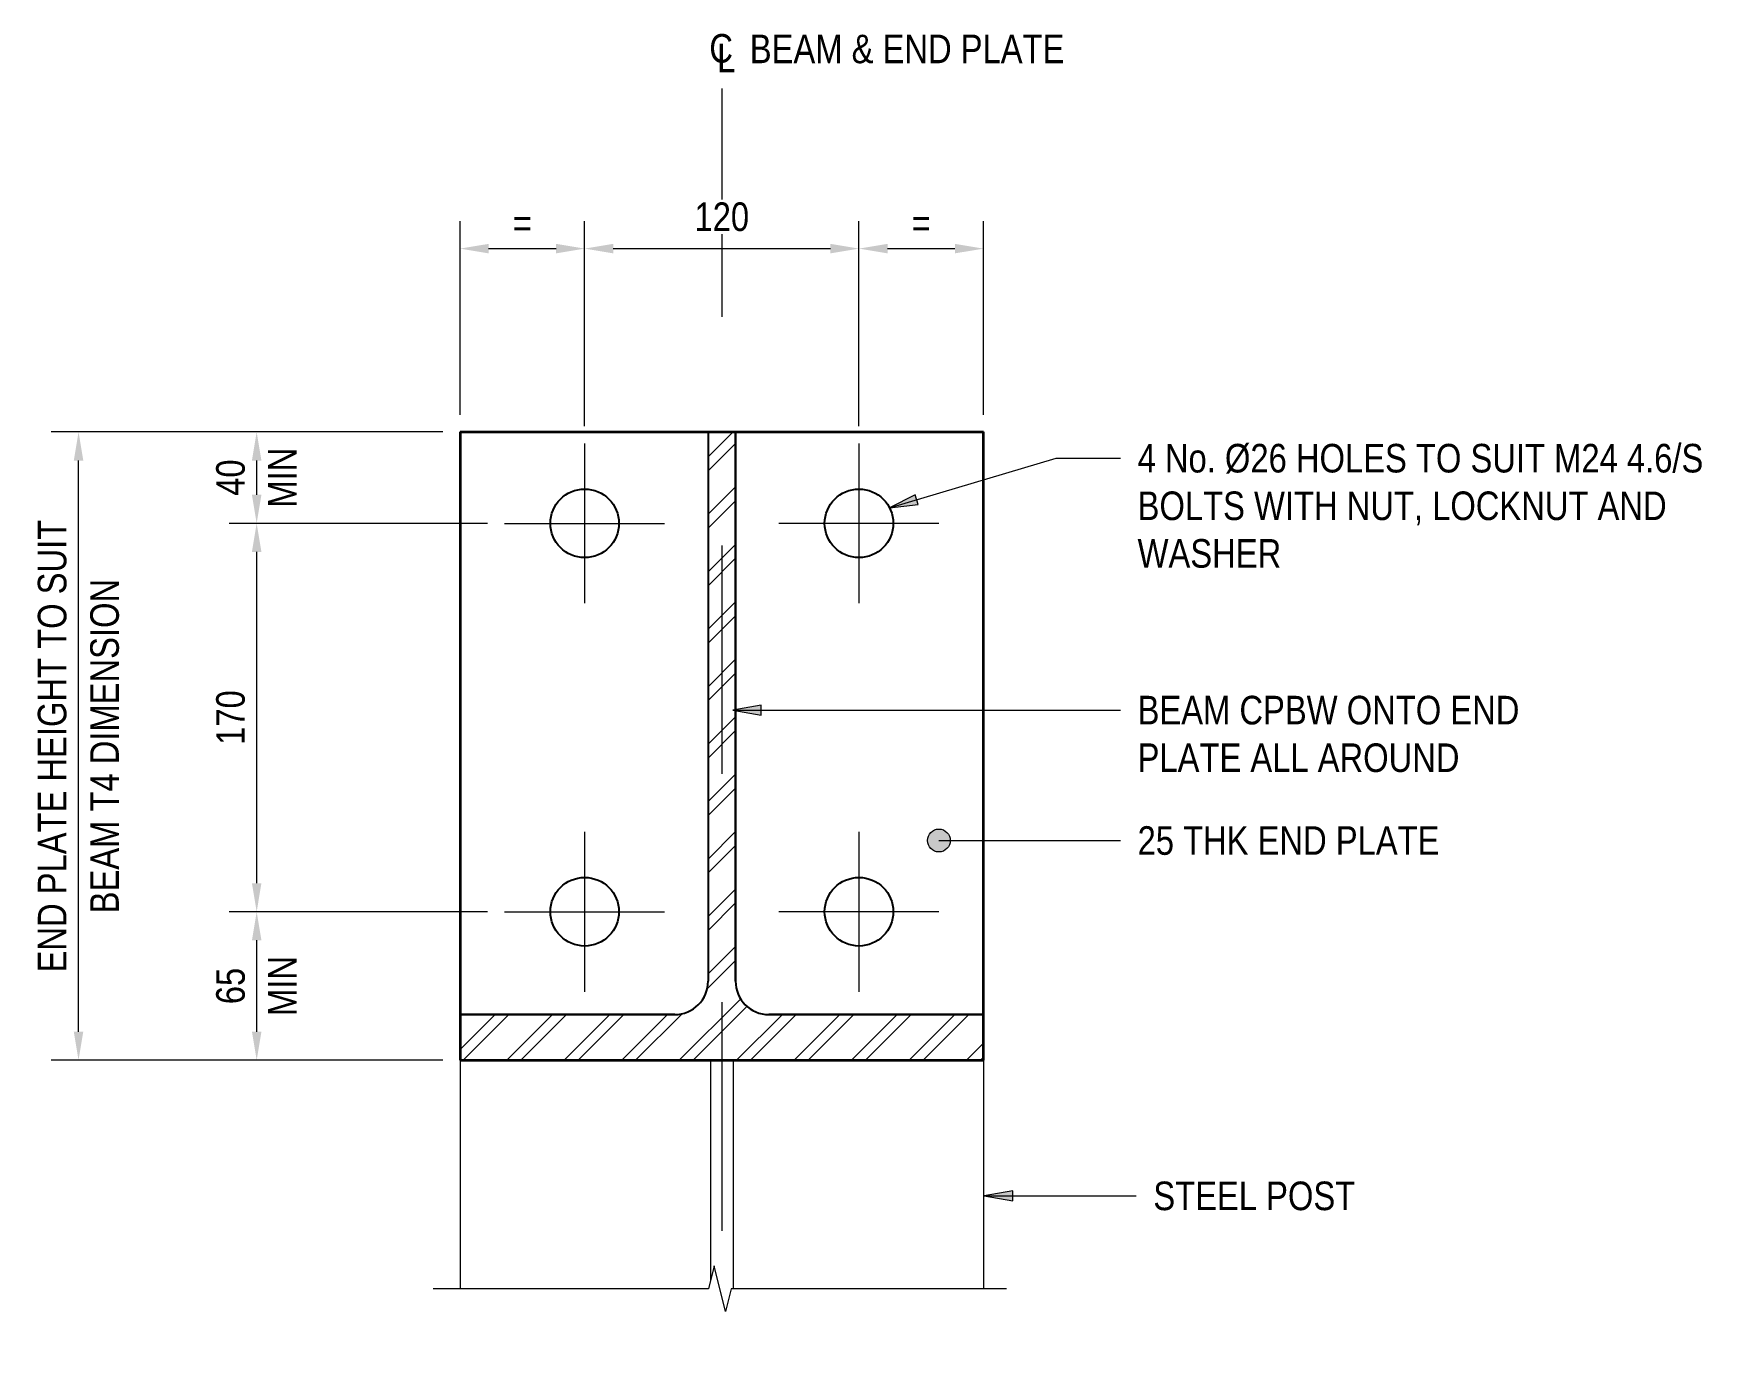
# Model space of a CAD drawing. Header units: metres. Extents: x 10.38 to 19.36, y -0.51 to 4.86.
# Drawn here: x 11.435 to 12.169, y 2.998 to 3.577 of the extents above; entities that cross this region are included whole.
import ezdxf

# ---------------------------------------------------------------- set-up
doc = ezdxf.new("R2010")
doc.units = ezdxf.units.M
doc.linetypes.add('JacobsCenter', pattern=[0.015, 0.009, -0.0015, 0.003, -0.0015])
doc.linetypes.add('JacobsDash', pattern=[0.0045, 0.003, -0.0015])
doc.layers.get('Defpoints').update_dxf_attribs({"color": 41})
for name, color, linetype, lineweight in [('A-ANNO-DIMS', 7, 'Continuous', 9), ('A-ANNO-NOTE', 7, 'Continuous', 9), ('A-DETL', 7, 'Continuous', 13), ('A-DETL-GENF', 7, 'Continuous', 9), ('G-ANNO-TEXT', 7, 'Continuous', 9)]:
    doc.layers.add(name, color=color, linetype=linetype, lineweight=lineweight)
doc.styles.add('Arial Narrow', font='ARIALN.TTF', dxfattribs={"height": 0.0125})
doc.styles.add('Arial Narrow_2', font='ARIALN.TTF', dxfattribs={"height": 0.0025})
doc.dimstyles.new('Dimension_Standard_O__mm_', dxfattribs={"dimscale": 0.3048, "dimtxt": 0.012793, "dimasz": 0.04101, "dimexe": 0.03937, "dimexo": 0.024606, "dimgap": 0.024606, "dimtad": 1, "dimdec": 0, "dimlfac": 1000, "dimzin": 0, "dimdsep": 46, "dimtxsty": 'Arial Narrow', "dimsah": 1, "dimcen": 0.09, "dimaunit": 1, "dimadec": 4, "dimazin": 0, "dimtfac": 1, "dimtdec": 4, "dimtix": 1, "dimtmove": 0, "dimatfit": 3, "dimfxl": 1, "dimtvp": 1, "dimtfill": 1, "dimtolj": 1, "dimtzin": 0, "dimlwd": 18, "dimlwe": 18, "dimarcsym": 2})
doc.dimstyles.new('Dimension_Standard_T__mm_', dxfattribs={"dimscale": 0.3048, "dimtxt": 0.012793, "dimasz": 0.04101, "dimexe": 0.03937, "dimexo": 0.024606, "dimgap": 0.016404, "dimtad": 1, "dimdec": 0, "dimlfac": 1000, "dimzin": 0, "dimdsep": 46, "dimtxsty": 'Arial Narrow', "dimsah": 1, "dimcen": 0.09, "dimaunit": 1, "dimadec": 4, "dimazin": 0, "dimtfac": 1, "dimtdec": 4, "dimtix": 1, "dimtmove": 0, "dimatfit": 3, "dimfxl": 1, "dimtvp": 1, "dimtolj": 1, "dimtzin": 0, "dimlwd": 18, "dimlwe": 18, "dimarcsym": 2})

# ---------------------------------------------------------------- blocks, each defined once
blk = doc.blocks.new('CS_DET_BreakLine_ViewScale - Std Break-6066684-DRG-2873234 - DETAIL B')
at = {"layer": 'A-DETL-GENF'}
for p, q in [((0.11287, 0.01), (0.11037, 0)), ((0.11787, -0.01), (0.11287, 0.01)), ((0.11037, 0), (-0.01, 0)), ((0.12037, 0), (0.11787, -0.01)), ((0.24075, 0), (0.12037, 0))]:
    blk.add_line(p, q, dxfattribs=at)
blk = doc.blocks.new('CS_Annot_Centreline Symbol4 - CS_Annot_Centreline Symbol-6057300-DRG-2873234 - DETAIL B')
at = {"layer": 'A-ANNO-NOTE', "char_height": 0.0025, "attachment_point": 1, "style": 'Arial Narrow_2'}
for s, insert, width in [('C  ', (-0.00109, 0.00476), 0.0044093), ('L', (-0.00041, 0.00392), 0.0019241)]:
    blk.add_mtext(s, dxfattribs=dict(at, insert=insert, width=width))
blk = doc.blocks.new('DIMBLOCK9-DRG-2873234 - DETAIL B')
at = {"layer": 'A-ANNO-DIMS', "color": 0, "lineweight": 18, "transparency": 16777216}
for p, q in [((11.67596, 3.40491), (11.67596, 3.49465)), ((11.79596, 3.40491), (11.79596, 3.49465)), ((11.68846, 3.48265), (11.78346, 3.48265))]:
    blk.add_line(p, q, dxfattribs=at)
at = {"layer": 'A-ANNO-DIMS', "color": 0, "transparency": 16777216}
for points in [[(11.68846, 3.48473), (11.68846, 3.48057), (11.67596, 3.48265)], [(11.78346, 3.48473), (11.78346, 3.48057), (11.79596, 3.48265)]]:
    blk.add_solid(points, dxfattribs=at)
at = {"layer": 'Defpoints', "color": 0, "transparency": 16777216}
for p in [(11.79596, 3.48265), (11.67596, 3.39741), (11.79596, 3.39741)]:
    blk.add_point(p, dxfattribs=at)
at = {"layer": 'A-ANNO-DIMS', "color": 0, "lineweight": 18, "transparency": 16777216, "insert": (11.73596, 3.49653), "char_height": 0.0125, "width": 0.0285099, "attachment_point": 5, "style": 'Arial Narrow', "bg_fill": 3, "box_fill_scale": 1.1, "bg_fill_color": 256, "bg_fill_true_color": 13158600, "bg_fill_transparency": 0}
blk.add_mtext('\\A1;120', dxfattribs=at)
blk = doc.blocks.new('DIMBLOCK10-DRG-2873234 - DETAIL B')
at = {"layer": 'A-ANNO-DIMS', "color": 0, "lineweight": 18, "transparency": 16777216}
for p, q in [((11.62146, 3.40991), (11.62146, 3.49465)), ((11.67596, 3.40491), (11.67596, 3.49465)), ((11.63396, 3.48265), (11.66346, 3.48265))]:
    blk.add_line(p, q, dxfattribs=at)
at = {"layer": 'A-ANNO-DIMS', "color": 0, "transparency": 16777216}
for points in [[(11.63396, 3.48473), (11.63396, 3.48057), (11.62146, 3.48265)], [(11.66346, 3.48473), (11.66346, 3.48057), (11.67596, 3.48265)]]:
    blk.add_solid(points, dxfattribs=at)
at = {"layer": 'Defpoints', "color": 0, "transparency": 16777216}
for p in [(11.67596, 3.48265), (11.62146, 3.40241), (11.67596, 3.39741)]:
    blk.add_point(p, dxfattribs=at)
at = {"layer": 'A-ANNO-DIMS', "color": 0, "lineweight": 18, "transparency": 16777216, "insert": (11.64871, 3.4939), "char_height": 0.0125, "width": 0.0099906, "attachment_point": 5, "style": 'Arial Narrow'}
blk.add_mtext('\\A1;=', dxfattribs=at)
blk = doc.blocks.new('DIMBLOCK11-DRG-2873234 - DETAIL B')
at = {"layer": 'A-ANNO-DIMS', "color": 0, "lineweight": 18, "transparency": 16777216}
for p, q in [((11.79596, 3.40491), (11.79596, 3.49465)), ((11.85046, 3.40991), (11.85046, 3.49465)), ((11.80846, 3.48265), (11.83796, 3.48265))]:
    blk.add_line(p, q, dxfattribs=at)
at = {"layer": 'A-ANNO-DIMS', "color": 0, "transparency": 16777216}
for points in [[(11.80846, 3.48473), (11.80846, 3.48057), (11.79596, 3.48265)], [(11.83796, 3.48473), (11.83796, 3.48057), (11.85046, 3.48265)]]:
    blk.add_solid(points, dxfattribs=at)
at = {"layer": 'Defpoints', "color": 0, "transparency": 16777216}
for p in [(11.85046, 3.48265), (11.85046, 3.40241), (11.79596, 3.39741)]:
    blk.add_point(p, dxfattribs=at)
at = {"layer": 'A-ANNO-DIMS', "color": 0, "lineweight": 18, "transparency": 16777216, "insert": (11.82321, 3.4939), "char_height": 0.0125, "width": 0.0099906, "attachment_point": 5, "style": 'Arial Narrow'}
blk.add_mtext('\\A1;=', dxfattribs=at)
blk = doc.blocks.new('DIMBLOCK12-DRG-2873234 - DETAIL B')
at = {"layer": 'A-ANNO-DIMS', "color": 0, "lineweight": 18, "transparency": 16777216}
for p, q in [((11.63346, 3.36241), (11.52047, 3.36241)), ((11.53247, 3.20491), (11.53247, 3.34991)), ((11.63346, 3.19241), (11.52047, 3.19241))]:
    blk.add_line(p, q, dxfattribs=at)
at = {"layer": 'A-ANNO-DIMS', "color": 0, "transparency": 16777216}
for points in [[(11.53039, 3.34991), (11.53455, 3.34991), (11.53247, 3.36241)], [(11.53039, 3.20491), (11.53455, 3.20491), (11.53247, 3.19241)]]:
    blk.add_solid(points, dxfattribs=at)
at = {"layer": 'Defpoints', "color": 0, "transparency": 16777216}
for p in [(11.53247, 3.36241), (11.64096, 3.36241), (11.64096, 3.19241)]:
    blk.add_point(p, dxfattribs=at)
at = {"layer": 'A-ANNO-DIMS', "color": 0, "lineweight": 18, "transparency": 16777216, "insert": (11.52109, 3.27741), "char_height": 0.0125, "width": 0.0285099, "attachment_point": 5, "rotation": 90, "style": 'Arial Narrow'}
blk.add_mtext('\\A1;170', dxfattribs=at)
blk = doc.blocks.new('DIMBLOCK13-DRG-2873234 - DETAIL B')
at = {"layer": 'A-ANNO-DIMS', "color": 0, "lineweight": 18, "transparency": 16777216}
for p, q in [((11.61396, 3.40241), (11.52047, 3.40241)), ((11.53247, 3.37491), (11.53247, 3.38991)), ((11.63346, 3.36241), (11.52047, 3.36241))]:
    blk.add_line(p, q, dxfattribs=at)
at = {"layer": 'A-ANNO-DIMS', "color": 0, "transparency": 16777216}
for points in [[(11.53039, 3.38991), (11.53455, 3.38991), (11.53247, 3.40241)], [(11.53039, 3.37491), (11.53455, 3.37491), (11.53247, 3.36241)]]:
    blk.add_solid(points, dxfattribs=at)
at = {"layer": 'Defpoints', "color": 0, "transparency": 16777216}
for p in [(11.53247, 3.40241), (11.62146, 3.40241), (11.64096, 3.36241)]:
    blk.add_point(p, dxfattribs=at)
at = {"layer": 'A-ANNO-DIMS', "color": 0, "lineweight": 18, "transparency": 16777216, "char_height": 0.0125, "width": 0.0316776, "attachment_point": 5, "rotation": 90, "style": 'Arial Narrow'}
for s, insert in [('\\A1;MIN', (11.54372, 3.38241)), ('\\A1;40', (11.52109, 3.38241))]:
    blk.add_mtext(s, dxfattribs=dict(at, insert=insert))
blk = doc.blocks.new('DIMBLOCK14-DRG-2873234 - DETAIL B')
at = {"layer": 'A-ANNO-DIMS', "color": 0, "lineweight": 18, "transparency": 16777216}
for p, q in [((11.63346, 3.19241), (11.52047, 3.19241)), ((11.53247, 3.13991), (11.53247, 3.17991)), ((11.61396, 3.12741), (11.52047, 3.12741))]:
    blk.add_line(p, q, dxfattribs=at)
at = {"layer": 'A-ANNO-DIMS', "color": 0, "transparency": 16777216}
for points in [[(11.53039, 3.17991), (11.53455, 3.17991), (11.53247, 3.19241)], [(11.53039, 3.13991), (11.53455, 3.13991), (11.53247, 3.12741)]]:
    blk.add_solid(points, dxfattribs=at)
at = {"layer": 'Defpoints', "color": 0, "transparency": 16777216}
for p in [(11.53247, 3.19241), (11.64096, 3.19241), (11.62146, 3.12741)]:
    blk.add_point(p, dxfattribs=at)
at = {"layer": 'A-ANNO-DIMS', "color": 0, "lineweight": 18, "transparency": 16777216, "char_height": 0.0125, "width": 0.0316776, "attachment_point": 5, "rotation": 90, "style": 'Arial Narrow'}
for s, insert in [('\\A1;65', (11.52109, 3.15991)), ('\\A1;MIN', (11.54372, 3.15991))]:
    blk.add_mtext(s, dxfattribs=dict(at, insert=insert))
blk = doc.blocks.new('DIMBLOCK15-DRG-2873234 - DETAIL B')
at = {"layer": 'A-ANNO-DIMS', "color": 0, "lineweight": 18, "transparency": 16777216}
for p, q in [((11.61396, 3.40241), (11.44253, 3.40241)), ((11.45453, 3.13991), (11.45453, 3.38991)), ((11.61396, 3.12741), (11.44253, 3.12741))]:
    blk.add_line(p, q, dxfattribs=at)
at = {"layer": 'A-ANNO-DIMS', "color": 0, "transparency": 16777216}
for points in [[(11.45245, 3.38991), (11.45661, 3.38991), (11.45453, 3.40241)], [(11.45245, 3.13991), (11.45661, 3.13991), (11.45453, 3.12741)]]:
    blk.add_solid(points, dxfattribs=at)
at = {"layer": 'Defpoints', "color": 0, "transparency": 16777216}
for p in [(11.45453, 3.40241), (11.62146, 3.40241), (11.62146, 3.12741)]:
    blk.add_point(p, dxfattribs=at)
at = {"layer": 'A-ANNO-DIMS', "color": 0, "lineweight": 18, "transparency": 16777216, "char_height": 0.0125, "width": 0.2383132, "attachment_point": 5, "rotation": 90, "style": 'Arial Narrow'}
for s, insert in [('\\A1;END PLATE HEIGHT TO SUIT', (11.44306, 3.26491)), ('\\A1;BEAM T4 DIMENSION', (11.466, 3.26491))]:
    blk.add_mtext(s, dxfattribs=dict(at, insert=insert))

msp = doc.modelspace()

# ---------------------------------------------------------------- hatches: boundary and pattern name
at = {"layer": 'A-DETL-GENF'}
h = msp.add_hatch(dxfattribs=at)
h.set_pattern_fill('FP_1', color=256, style=0, pattern_type=2)
h.set_pattern_definition([(45, (1.096786, 0), (-0.012572359, 0.012572359), []), (45, (1.096786, 0.01905), (-0.012572359, 0.012572359), [])])
h.paths.add_polyline_path([(11.6214608, 3.1274083), (11.8504608, 3.1274083), (11.8504608, 3.1474083), (11.7565608, 3.1474083), (11.7527821, 3.1479058), (11.7492608, 3.1493643), (11.7462371, 3.1516846), (11.7439169, 3.1547083), (11.7424583, 3.1582296), (11.7419608, 3.1620083), (11.7419608, 3.4024083), (11.7299608, 3.4024083), (11.7299608, 3.1620083), (11.7294633, 3.1582296), (11.7280048, 3.1547083), (11.7256846, 3.1516846), (11.7226608, 3.1493643), (11.7191396, 3.1479058), (11.7153608, 3.1474083), (11.6214608, 3.1474083)])
at = {"layer": 'G-ANNO-TEXT'}
for points in [[(11.8092681, 3.3692473), (11.8218782, 3.3706945), (11.8206227, 3.3749201)], [(11.7407295, 3.2806676), (11.7532295, 3.2784635), (11.7532295, 3.2828717)], [(11.8507803, 3.0680571), (11.8632803, 3.065853), (11.8632803, 3.0702612)]]:
    msp.add_hatch(color=256, dxfattribs=at).paths.add_polyline_path(points)
h = msp.add_hatch(color=256, dxfattribs=at)
edge = h.paths.add_edge_path()
edge.add_arc((11.8309396, 3.2235884), 0.005, 0, 360)

# ---------------------------------------------------------------- linework, layer by layer
at = {"layer": 'A-DETL', "linetype": 'JacobsCenter'}
for p, q in [((11.7359608, 3.5527763), (11.7359608, 2.9977763)), ((11.6759608, 3.3974083), (11.6759608, 3.3274083)), ((11.7959608, 3.3974083), (11.7959608, 3.3274083)), ((11.6759608, 3.2274083), (11.6759608, 3.1574083)), ((11.7959608, 3.2274083), (11.7959608, 3.1574083))]:
    msp.add_line(p, q, dxfattribs=at)
at = {"layer": 'A-DETL', "lineweight": 35}
for p, q in [((11.6214608, 3.4024083), (11.6214608, 3.1274083)), ((11.6214608, 3.4024083), (11.8504608, 3.4024083)), ((11.8504608, 3.1274083), (11.8504608, 3.4024083)), ((11.6214608, 3.1274083), (11.8504608, 3.1274083))]:
    msp.add_line(p, q, dxfattribs=at)
at = {"layer": 'A-DETL', "lineweight": 25}
for p, q in [((11.7419608, 3.4024083), (11.7299608, 3.4024083)), ((11.7299608, 3.4024083), (11.7299608, 3.1620083)), ((11.7299608, 3.4024083), (11.7299608, 3.1620083)), ((11.7419608, 3.1620083), (11.7419608, 3.4024083)), ((11.7419608, 3.4024083), (11.7419608, 3.1620083)), ((11.7153608, 3.1474083), (11.6214608, 3.1474083)), ((11.6214608, 3.1474083), (11.6214608, 3.1274083)), ((11.6214608, 3.1474083), (11.7153608, 3.1474083)), ((11.6214608, 3.1274083), (11.6214608, 3.1474083)), ((11.8504608, 3.1474083), (11.7565608, 3.1474083)), ((11.7565608, 3.1474083), (11.8504608, 3.1474083)), ((11.8504608, 3.1274083), (11.8504608, 3.1474083)), ((11.8504608, 3.1474083), (11.8504608, 3.1274083)), ((11.6214608, 3.1274083), (11.8504608, 3.1274083)), ((11.8504608, 3.1274083), (11.6214608, 3.1274083))]:
    msp.add_line(p, q, dxfattribs=at)
at = {"layer": 'A-DETL', "linetype": 'JacobsCenter', "lineweight": 9}
for p, q in [((11.6409608, 3.3624083), (11.7109608, 3.3624083)), ((11.8309608, 3.3624083), (11.7609608, 3.3624083)), ((11.6409608, 3.1924083), (11.7109608, 3.1924083)), ((11.8309608, 3.1924083), (11.7609608, 3.1924083))]:
    msp.add_line(p, q, dxfattribs=at)
at = {"layer": 'A-DETL', "lineweight": 18}
for p, q in [((11.6214608, 3.1274083), (11.6214608, 3.0274083)), ((11.8504608, 3.1274083), (11.8504608, 3.0274083))]:
    msp.add_line(p, q, dxfattribs=at)
at = {"layer": 'A-DETL', "linetype": 'JacobsDash', "lineweight": 18}
for p, q in [((11.7309608, 3.1274083), (11.7309608, 3.0312355)), ((11.7409608, 3.1274083), (11.7409608, 3.0274083))]:
    msp.add_line(p, q, dxfattribs=at)
at = {"layer": 'A-DETL', "lineweight": 25}
for centre in [(11.6759608, 3.3624083), (11.7959608, 3.3624083), (11.6759608, 3.1924083), (11.7959608, 3.1924083)]:
    msp.add_circle(centre, 0.015, dxfattribs=at)
for centre, start, end in [((11.7153608, 3.1620083), 270, 360), ((11.7153608, 3.1620083), 270, 0), ((11.7565608, 3.1620083), 180, 270), ((11.7565608, 3.1620083), 180, 270)]:
    msp.add_arc(centre, 0.0146, start, end, dxfattribs=at)
at = {"layer": 'G-ANNO-TEXT'}
for p, q in [((11.8092681, 3.3692473), (11.8822345, 3.3909261)), ((11.8822345, 3.3909261), (11.9103783, 3.3909261)), ((11.8206227, 3.3749201), (11.8092681, 3.3692473)), ((11.8218782, 3.3706945), (11.8206227, 3.3749201)), ((11.8092681, 3.3692473), (11.8218782, 3.3706945)), ((11.7532295, 3.2828717), (11.7407295, 3.2806676)), ((11.7407295, 3.2806676), (11.7532295, 3.2784635)), ((11.7407295, 3.2806676), (11.9103783, 3.2806676)), ((11.7532295, 3.2784635), (11.7532295, 3.2828717)), ((11.8309396, 3.2235884), (11.9103783, 3.2235884)), ((11.8632803, 3.0702612), (11.8507803, 3.0680571)), ((11.8632803, 3.065853), (11.8632803, 3.0702612)), ((11.8507803, 3.0680571), (11.8632803, 3.065853)), ((11.8507803, 3.0680571), (11.9172578, 3.0680571))]:
    msp.add_line(p, q, dxfattribs=at)
msp.add_circle((11.8309396, 3.2235884), 0.005, dxfattribs=at)

# ---------------------------------------------------------------- block references
at = {"layer": 'A-ANNO-NOTE', "xscale": 5, "yscale": 5, "zscale": 5}
msp.add_blockref('CS_Annot_Centreline Symbol4 - CS_Annot_Centreline Symbol-6057300-DRG-2873234 - DETAIL B', (11.7359608, 3.5527763), dxfattribs=at)
at = {"layer": 'A-DETL-GENF'}
msp.add_blockref('CS_DET_BreakLine_ViewScale - Std Break-6066684-DRG-2873234 - DETAIL B', (11.619715, 3.0274083), dxfattribs=at)

# ---------------------------------------------------------------- texts
at = {"layer": 'A-ANNO-NOTE', "insert": (11.7482117, 3.5763084), "char_height": 0.0125, "attachment_point": 1, "style": 'Arial Narrow', "bg_fill": 3, "box_fill_scale": 1, "bg_fill_color": 256, "bg_fill_true_color": 13158600, "bg_fill_transparency": 0}
msp.add_mtext('BEAM & END PLATE', dxfattribs=at)
at = {"layer": 'G-ANNO-TEXT', "char_height": 0.0125, "attachment_point": 1, "style": 'Arial Narrow', "bg_fill": 3, "box_fill_scale": 1, "bg_fill_color": 256, "bg_fill_transparency": 0}
for s, insert in [('4 No. Ø26 HOLES TO SUIT M24 4.6/S ', (11.9178783, 3.3971761)), ('BOLTS WITH NUT, LOCKNUT AND ', (11.9178783, 3.3763401)), ('WASHER', (11.9178783, 3.3555042)), ('BEAM CPBW ONTO END ', (11.9178783, 3.2869176)), ('PLATE ALL AROUND', (11.9178783, 3.2660817)), ('25 THK END PLATE', (11.9178783, 3.2298384)), ('STEEL POST', (11.9247578, 3.0743071))]:
    msp.add_mtext(s, dxfattribs=dict(at, insert=insert))

# ---------------------------------------------------------------- dimensions: what is measured, and where the dimension line sits
at = {"layer": 'A-ANNO-DIMS', "lineweight": 18}
for base, p1, p2, text, override, picture, middle in [((11.4545296, 3.4024083), (11.6214608, 3.1274083), (11.6214608, 3.4024083), 'END PLATE HEIGHT TO SUIT\\XBEAM T4 DIMENSION', {"dimpost": '<>', "dimfxl": 0.275}, 'DIMBLOCK15-DRG-2873234 - DETAIL B', (11.4545296, 3.2649083)), ((11.5324714, 3.4024083), (11.6409608, 3.3624083), (11.6214608, 3.4024083), '<>\\XMIN', {"dimpost": '<>', "dimfxl": 0.0445}, 'DIMBLOCK13-DRG-2873234 - DETAIL B', (11.5324714, 3.3824083)), ((11.5324714, 3.1924083), (11.6214608, 3.1274083), (11.6409608, 3.1924083), '<>\\XMIN', {"dimpost": '<>', "dimfxl": 0.067862}, 'DIMBLOCK14-DRG-2873234 - DETAIL B', (11.5324714, 3.1599083))]:
    dim = msp.add_linear_dim(base=base, p1=p1, p2=p2, angle=90, text=text, dimstyle='Dimension_Standard_T__mm_', override=override, dxfattribs=at)
    dim.commit()
    dim.dimension.update_dxf_attribs({"geometry": picture, "text_midpoint": middle})
dim = msp.add_linear_dim(base=(11.5324714, 3.3624083), p1=(11.6409608, 3.1924083), p2=(11.6409608, 3.3624083), angle=90, dimstyle='Dimension_Standard_T__mm_', override={"dimpost": '<>', "dimfxl": 0.17}, dxfattribs=at)
dim.commit()
dim.dimension.update_dxf_attribs({"geometry": 'DIMBLOCK12-DRG-2873234 - DETAIL B', "text_midpoint": (11.5210892, 3.2774083)})

# ---------------------------------------------------------------- next in the draw order: dimensions: what is measured, and where the dimension line sits
dim = msp.add_linear_dim(base=(11.7959608, 3.4826508), p1=(11.6759608, 3.3974083), p2=(11.7959608, 3.3974083), dimstyle='Dimension_Standard_O__mm_', override={"dimpost": '<>', "dimfxl": 0.12}, dxfattribs=at)
dim.commit()
dim.dimension.update_dxf_attribs({"geometry": 'DIMBLOCK9-DRG-2873234 - DETAIL B', "text_midpoint": (11.7359608, 3.496533)})

# ---------------------------------------------------------------- next in the draw order: dimensions: what is measured, and where the dimension line sits
for base, p1, p2, picture, middle in [((11.6759608, 3.4826508), (11.6214608, 3.4024083), (11.6759608, 3.3974083), 'DIMBLOCK10-DRG-2873234 - DETAIL B', (11.6487108, 3.4939008)), ((11.8504608, 3.4826508), (11.7959608, 3.3974083), (11.8504608, 3.4024083), 'DIMBLOCK11-DRG-2873234 - DETAIL B', (11.8232108, 3.4939008))]:
    dim = msp.add_linear_dim(base=base, p1=p1, p2=p2, text='=', dimstyle='Dimension_Standard_T__mm_', override={"dimpost": '<>', "dimfxl": 0.054729}, dxfattribs=at)
    dim.commit()
    dim.dimension.update_dxf_attribs({"geometry": picture, "text_midpoint": middle})

doc.saveas('drawing.dxf')
